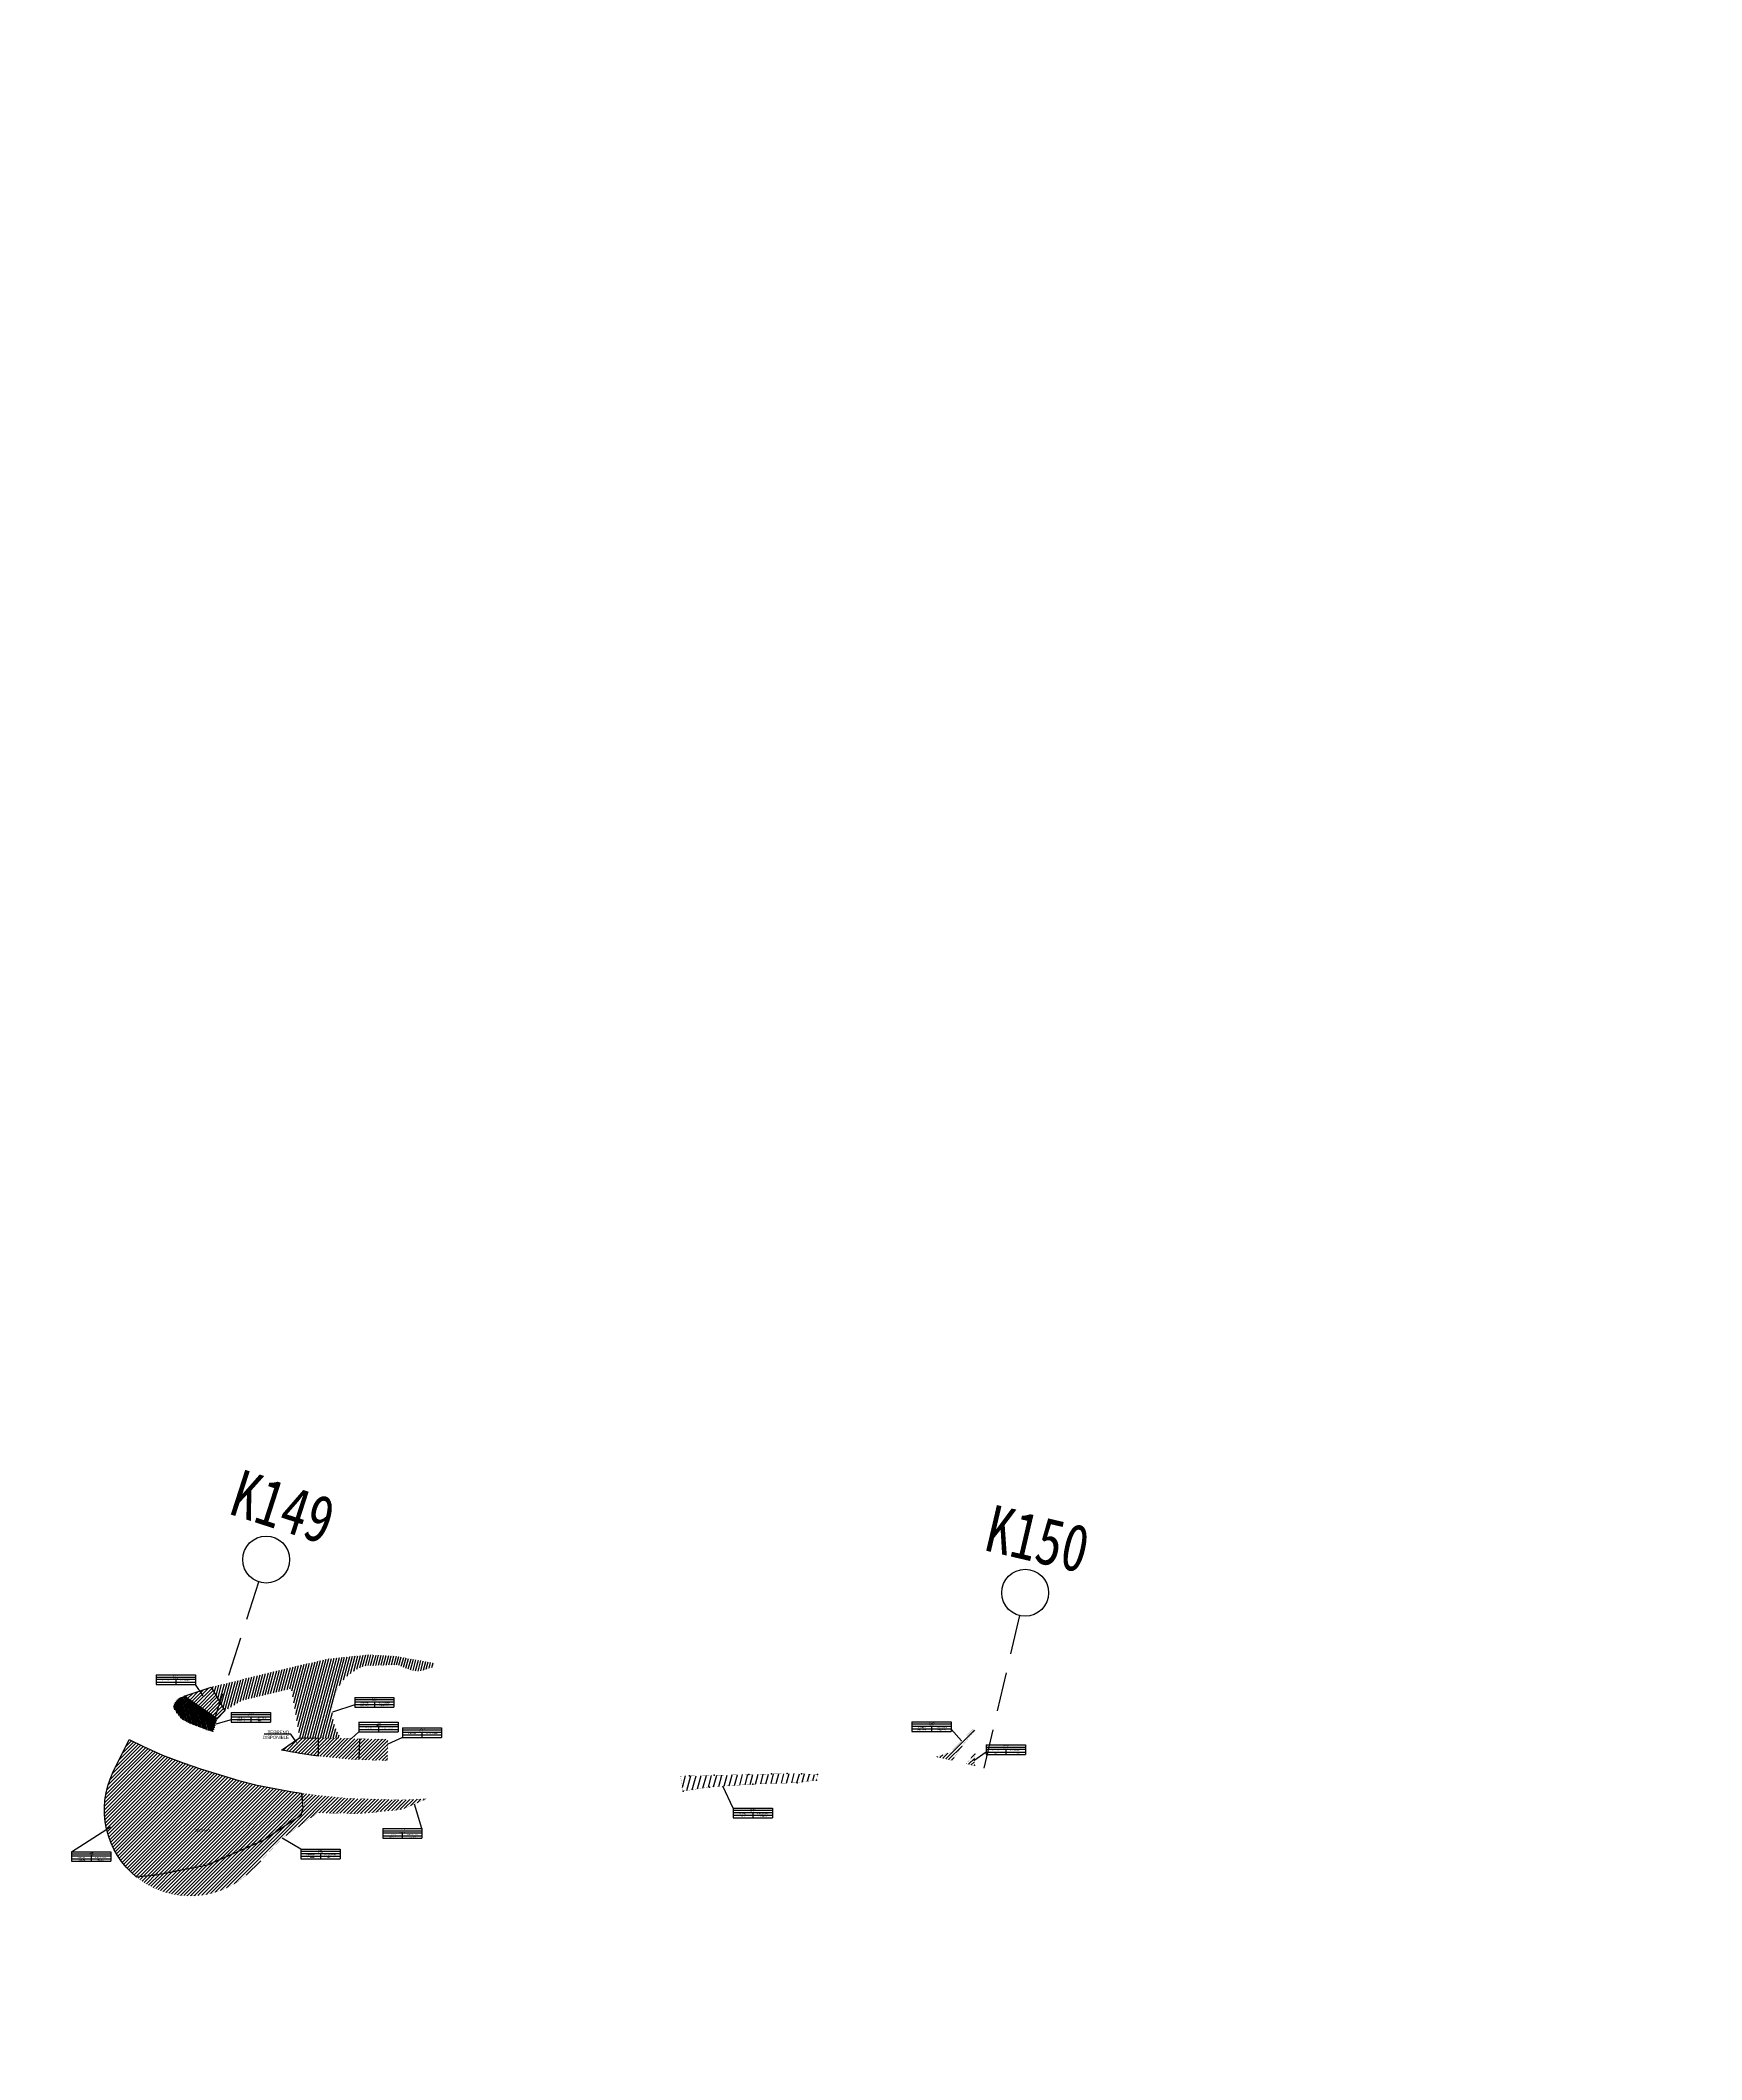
# Model space of a CAD drawing. Header units: inches. Extents: x 510447 to 606954, y 1095553 to 1134812.
# Drawn here: x 599307 to 601430, y 1103876 to 1106457 of the extents above; entities that cross this region are included whole.
import ezdxf
from ezdxf import colors
from ezdxf.entities.mleader import LeaderData, LeaderLine
from ezdxf.math import Vec2, Vec3

# ---------------------------------------------------------------- set-up
doc = ezdxf.new("R2010")
doc.units = ezdxf.units.IN
doc.header["$MEASUREMENT"] = 0
doc.linetypes.add('Kilométrica grande$1$JIS_02_2.0', pattern=[3, 2, -1])
for name, color, linetype in [('00 Revisión AGO 2021', 122, 'Continuous'), ('00 Revisión JUL 2021', 161, 'Continuous'), ('1 - AREAS_EXPROPIAR', 5, 'Continuous'), ('2021-81981', 7, 'Continuous'), ('2022-25997', 7, 'Continuous'), ('2022-46364', 7, 'Continuous'), ('7-1620287-2012', 7, 'Continuous'), ('7-2124573-2019', 7, 'Continuous'), ('7-2284317-2021', 7, 'Continuous'), ('7-2289096-2021', 7, 'Continuous'), ('7-2301772-2021', 7, 'Continuous'), ('INFORMACION', 130, 'Continuous'), ('Kilométrica grande$0$0-KM GRANDE', 220, 'Continuous')]:
    doc.layers.add(name, color=color, linetype=linetype)
doc.styles.add('ARIAL', font='Arial.ttf')
doc.styles.add('Kilométrica grande$0$哥Arial', font='Arial.ttf', dxfattribs={"width": 0.8})
doc.styles.get("Standard").update_dxf_attribs({"font": 'Arial.ttf'})
pattern_1 = [(45, (0, 0), (-2.24506403, 2.24506403), [])]

# ---------------------------------------------------------------- blocks, each defined once
blk = doc.blocks.new('*T1770')
at = {"layer": 'INFORMACION', "color": 0, "linetype": 'ByBlock', "lineweight": -2, "transparency": 16777216}
for p, q in [((0, 0), (50.2, 0)), ((0, 0), (0, -12.3)), ((50.2, 0), (50.2, -12.3)), ((0, -2.8), (50.2, -2.8)), ((0, -5.5), (50.2, -5.5)), ((0, -9.2), (50.2, -9.2)), ((0, -12.3), (50.2, -12.3)), ((25.1, -5.5), (25.1, -12.3))]:
    blk.add_line(p, q, dxfattribs=at)
at = {"layer": 'INFORMACION', "color": 0, "transparency": 16777216, "attachment_point": 5}
for s, insert, char_height, width in [('FOLIO REAL', (12.5, -7.4), 1.12, 25.057), ('2019-66', (12.5, -10.8), 1.12, 25.057), ('149D01TR', (25.1, -4.1), 1.12, 50.145), ('TRAMO 5', (25.1, -1.4), 1.12, 50.145), ('PLANO CATASTRO', (37.6, -7.4), 1.125, 25.057), ('7-2124573-2019^J', (37.6, -10.8), 1.125, 25.057)]:
    blk.add_mtext(s, dxfattribs=dict(at, insert=insert, char_height=char_height, width=width))
blk = doc.blocks.new('*T1726')
at = {"layer": 'INFORMACION', "color": 0, "linetype": 'ByBlock', "lineweight": -2, "transparency": 16777216}
for p, q in [((0, 0), (50.2, 0)), ((0, 0), (0, -12.3)), ((50.2, 0), (50.2, -12.3)), ((0, -2.8), (50.2, -2.8)), ((0, -5.5), (50.2, -5.5)), ((0, -9.2), (50.2, -9.2)), ((0, -12.3), (50.2, -12.3)), ((25.1, -5.5), (25.1, -12.3))]:
    blk.add_line(p, q, dxfattribs=at)
at = {"layer": 'INFORMACION', "color": 0, "transparency": 16777216, "attachment_point": 5}
for s, insert, char_height, width in [('TMP-149I02TR', (12.5, -10.8), 1.125, 25.057), ('EXPEDIENTE', (12.5, -7.4), 1.12, 25.057), ('TRAMO 5', (25.1, -1.4), 1.12, 50.145), ('149I02TR', (25.1, -4.1), 1.12, 50.145), ('PLANO CATASTRO', (37.6, -7.4), 1.125, 25.057), ('7-2284317-2021', (37.6, -10.8), 1.125, 25.057)]:
    blk.add_mtext(s, dxfattribs=dict(at, insert=insert, char_height=char_height, width=width))
blk = doc.blocks.new('*T1727')
at = {"layer": 'INFORMACION', "color": 0, "linetype": 'ByBlock', "lineweight": -2, "transparency": 16777216}
for p, q in [((0, 0), (50.2, 0)), ((0, 0), (0, -12.3)), ((50.2, 0), (50.2, -12.3)), ((0, -2.8), (50.2, -2.8)), ((0, -5.5), (50.2, -5.5)), ((0, -9.2), (50.2, -9.2)), ((0, -12.3), (50.2, -12.3)), ((25.1, -5.5), (25.1, -12.3))]:
    blk.add_line(p, q, dxfattribs=at)
at = {"layer": 'INFORMACION', "color": 0, "transparency": 16777216, "attachment_point": 5}
for s, insert, char_height, width in [('EXPEDIENTE', (12.5, -7.4), 1.12, 25.057), ('2022-8', (12.5, -10.8), 1.12, 25.057), ('TRAMO 5', (25.1, -1.4), 1.12, 50.145), ('149I03TR', (25.1, -4.1), 1.12, 50.145), ('PLANO CATASTRO', (37.6, -7.4), 1.125, 25.057), ('7-2289096-2021', (37.6, -10.8), 1.125, 25.057)]:
    blk.add_mtext(s, dxfattribs=dict(at, insert=insert, char_height=char_height, width=width))
blk = doc.blocks.new('*T1744')
at = {"layer": 'INFORMACION', "color": 0, "linetype": 'ByBlock', "lineweight": -2, "transparency": 16777216}
for p, q in [((0, 0), (50.2, 0)), ((0, 0), (0, -12.3)), ((50.2, 0), (50.2, -12.3)), ((0, -2.8), (50.2, -2.8)), ((0, -5.5), (50.2, -5.5)), ((0, -9.2), (50.2, -9.2)), ((0, -12.3), (50.2, -12.3)), ((25.1, -5.5), (25.1, -12.3))]:
    blk.add_line(p, q, dxfattribs=at)
at = {"layer": 'INFORMACION', "color": 0, "transparency": 16777216, "attachment_point": 5}
for s, insert, char_height, width in [('TMP-148I02IC', (12.5, -10.8), 1.125, 25.057), ('EXPEDIENTE', (12.5, -7.4), 1.12, 25.057), ('148I02IC', (25.1, -4.1), 1.12, 50.145), ('IC MOÍN', (25.1, -1.4), 1.12, 50.145), ('PLANO CATASTRO', (37.6, -7.4), 1.125, 25.057), ('7-2301772-2021', (37.6, -10.8), 1.125, 25.057)]:
    blk.add_mtext(s, dxfattribs=dict(at, insert=insert, char_height=char_height, width=width))
blk = doc.blocks.new('*T1745')
at = {"layer": 'INFORMACION', "color": 0, "linetype": 'ByBlock', "lineweight": -2, "transparency": 16777216}
for p, q in [((0, 0), (50.2, 0)), ((0, 0), (0, -12.3)), ((50.2, 0), (50.2, -12.3)), ((0, -2.8), (50.2, -2.8)), ((0, -5.5), (50.2, -5.5)), ((0, -9.2), (50.2, -9.2)), ((0, -12.3), (50.2, -12.3)), ((25.1, -5.5), (25.1, -12.3))]:
    blk.add_line(p, q, dxfattribs=at)
at = {"layer": 'INFORMACION', "color": 0, "transparency": 16777216, "attachment_point": 5}
for s, insert, char_height, width in [('TMP-148D03IC', (12.5, -10.8), 1.125, 25.057), ('EXPEDIENTE', (12.5, -7.4), 1.12, 25.057), ('148D03IC', (25.1, -4.1), 1.12, 50.145), ('IC MOÍN', (25.1, -1.4), 1.12, 50.145), ('PLANO CATASTRO', (37.6, -7.4), 1.125, 25.057), ('2022-25997', (37.6, -10.8), 1.12, 25.057)]:
    blk.add_mtext(s, dxfattribs=dict(at, insert=insert, char_height=char_height, width=width))
blk = doc.blocks.new('*T1762')
at = {"layer": 'INFORMACION', "color": 0, "linetype": 'ByBlock', "lineweight": -2, "transparency": 16777216}
for p, q in [((0, 0), (50.2, 0)), ((0, 0), (0, -12.3)), ((50.2, 0), (50.2, -12.3)), ((0, -2.8), (50.2, -2.8)), ((0, -5.5), (50.2, -5.5)), ((0, -9.2), (50.2, -9.2)), ((0, -12.3), (50.2, -12.3)), ((25.1, -5.5), (25.1, -12.3))]:
    blk.add_line(p, q, dxfattribs=at)
at = {"layer": 'INFORMACION', "color": 0, "transparency": 16777216, "attachment_point": 5}
for s, insert, char_height, width in [('TMP-148D01IC', (12.5, -10.8), 1.125, 25.057), ('EXPEDIENTE', (12.5, -7.4), 1.12, 25.057), ('148D01IC', (25.1, -4.1), 1.12, 50.145), ('IC MOÍN', (25.1, -1.4), 1.12, 50.145), ('PLANO CATASTRO', (37.6, -7.4), 1.125, 25.057), ('2021-81981', (37.6, -10.8), 1.12, 25.057)]:
    blk.add_mtext(s, dxfattribs=dict(at, insert=insert, char_height=char_height, width=width))
blk = doc.blocks.new('*T1706')
at = {"layer": 'INFORMACION', "color": 0, "linetype": 'ByBlock', "lineweight": -2, "transparency": 16777216}
for p, q in [((0, 0), (50.2, 0)), ((0, 0), (0, -12.3)), ((50.2, 0), (50.2, -12.3)), ((0, -2.8), (50.2, -2.8)), ((0, -5.5), (50.2, -5.5)), ((0, -9.2), (50.2, -9.2)), ((0, -12.3), (50.2, -12.3)), ((25.1, -5.5), (25.1, -12.3))]:
    blk.add_line(p, q, dxfattribs=at)
at = {"layer": 'INFORMACION', "color": 0, "transparency": 16777216, "attachment_point": 5}
for s, insert, char_height, width in [('TMP-148I05IC', (12.5, -10.8), 1.125, 25.057), ('EXPEDIENTE', (12.5, -7.4), 1.12, 25.057), ('148I05IC', (25.1, -4.1), 1.12, 50.145), ('IC MOÍN', (25.1, -1.4), 1.12, 50.145), ('PLANO CATASTRO', (37.6, -7.4), 1.125, 25.057), ('7-1620287-2012', (37.6, -10.8), 1.125, 25.057)]:
    blk.add_mtext(s, dxfattribs=dict(at, insert=insert, char_height=char_height, width=width))
blk = doc.blocks.new('*T1708')
at = {"layer": 'INFORMACION', "color": 0, "linetype": 'ByBlock', "lineweight": -2, "transparency": 16777216}
for p, q in [((0, 0), (50.2, 0)), ((0, 0), (0, -12.3)), ((50.2, 0), (50.2, -12.3)), ((0, -2.8), (50.2, -2.8)), ((0, -5.5), (50.2, -5.5)), ((0, -9.2), (50.2, -9.2)), ((0, -12.3), (50.2, -12.3)), ((25.1, -5.5), (25.1, -12.3))]:
    blk.add_line(p, q, dxfattribs=at)
at = {"layer": 'INFORMACION', "color": 0, "transparency": 16777216, "attachment_point": 5}
for s, insert, char_height, width in [('TMP-148D04IC', (12.5, -10.8), 1.125, 25.057), ('EXPEDIENTE', (12.5, -7.4), 1.12, 25.057), ('148D04IC', (25.1, -4.1), 1.12, 50.145), ('IC MOÍN', (25.1, -1.4), 1.12, 50.145), ('PLANO CATASTRO', (37.6, -7.4), 1.125, 25.057), ('2022-46364', (37.6, -10.8), 1.12, 25.057)]:
    blk.add_mtext(s, dxfattribs=dict(at, insert=insert, char_height=char_height, width=width))
blk = doc.blocks.new('*T1709')
at = {"layer": 'INFORMACION', "color": 0, "linetype": 'ByBlock', "lineweight": -2, "transparency": 16777216}
for p, q in [((0, 0), (50.2, 0)), ((0, 0), (0, -12.3)), ((50.2, 0), (50.2, -12.3)), ((0, -2.8), (50.2, -2.8)), ((0, -5.5), (50.2, -5.5)), ((0, -9.2), (50.2, -9.2)), ((0, -12.3), (50.2, -12.3)), ((25.1, -5.5), (25.1, -12.3))]:
    blk.add_line(p, q, dxfattribs=at)
at = {"layer": 'INFORMACION', "color": 0, "transparency": 16777216, "attachment_point": 5}
for s, insert, char_height, width in [('EXPEDIENTE', (12.5, -7.4), 1.12, 25.057), ('148I06IC', (25.1, -4.1), 1.12, 50.145), ('IC MOÍN', (25.1, -1.4), 1.12, 50.145), ('PLANO CATASTRO', (37.6, -7.4), 1.125, 25.057)]:
    blk.add_mtext(s, dxfattribs=dict(at, insert=insert, char_height=char_height, width=width))
blk = doc.blocks.new('*T1763')
at = {"layer": 'INFORMACION', "color": 0, "linetype": 'ByBlock', "lineweight": -2, "transparency": 16777216}
for p, q in [((0, 0), (50.2, 0)), ((0, 0), (0, -12.3)), ((50.2, 0), (50.2, -12.3)), ((0, -2.8), (50.2, -2.8)), ((0, -5.5), (50.2, -5.5)), ((0, -9.2), (50.2, -9.2)), ((0, -12.3), (50.2, -12.3)), ((25.1, -5.5), (25.1, -12.3))]:
    blk.add_line(p, q, dxfattribs=at)
at = {"layer": 'INFORMACION', "color": 0, "transparency": 16777216, "attachment_point": 5}
for s, insert, char_height, width in [('EXPEDIENTE', (12.5, -7.4), 1.12, 25.057), ('148I07IC', (25.1, -4.1), 1.12, 50.145), ('IC MOÍN', (25.1, -1.4), 1.12, 50.145), ('PLANO CATASTRO', (37.6, -7.4), 1.125, 25.057)]:
    blk.add_mtext(s, dxfattribs=dict(at, insert=insert, char_height=char_height, width=width))
blk = doc.blocks.new('*T1764')
at = {"layer": 'INFORMACION', "color": 0, "linetype": 'ByBlock', "lineweight": -2, "transparency": 16777216}
for p, q in [((0, 0), (50.2, 0)), ((0, 0), (0, -12.3)), ((50.2, 0), (50.2, -12.3)), ((0, -2.8), (50.2, -2.8)), ((0, -5.5), (50.2, -5.5)), ((0, -9.2), (50.2, -9.2)), ((0, -12.3), (50.2, -12.3)), ((25.1, -5.5), (25.1, -12.3))]:
    blk.add_line(p, q, dxfattribs=at)
at = {"layer": 'INFORMACION', "color": 0, "transparency": 16777216, "attachment_point": 5}
for s, insert, char_height, width in [('EXPEDIENTE', (12.5, -7.4), 1.12, 25.057), ('148I07IC', (25.1, -4.1), 1.12, 50.145), ('IC MOÍN', (25.1, -1.4), 1.12, 50.145), ('PLANO CATASTRO', (37.6, -7.4), 1.125, 25.057)]:
    blk.add_mtext(s, dxfattribs=dict(at, insert=insert, char_height=char_height, width=width))
blk = doc.blocks.new('Kilométrica grande')
at = {"color": 1}
blk.add_arc((596857, 1106340.2), 10206.1, 179.34305, 345.86959, dxfattribs=at)
at = {"layer": 'Kilométrica grande$0$0-KM GRANDE', "linetype": 'Kilométrica grande$1$JIS_02_2.0', "lineweight": -3, "ltscale": 25}
for p, q in [((599524.6, 1104296.6), (599586, 1104486.9)), ((600513.1, 1104249.1), (600558.6, 1104443.9))]:
    blk.add_line(p, q, dxfattribs=at)
at = {"layer": 'Kilométrica grande$0$0-KM GRANDE'}
for centre in [(599595.2, 1104515.5), (600565.4, 1104473.1)]:
    blk.add_circle(centre, 30, dxfattribs=at)
at = {"layer": 'Kilométrica grande$0$0-KM GRANDE', "linetype": 'Continuous', "lineweight": -3, "char_height": 60, "attachment_point": 8, "style": 'Kilométrica grande$0$哥Arial'}
for s, insert, rotation in [('{\\fSimHei|b0|i0|c134|p2;K149}', (599607.5, 1104553.5), 342.1175), ('{\\fSimHei|b0|i0|c134|p2;K150}', (600574.5, 1104512), 346.8541)]:
    blk.add_mtext(s, dxfattribs=dict(at, insert=insert, rotation=rotation))

msp = doc.modelspace()

# ---------------------------------------------------------------- hatches: boundary and pattern name
h = msp.add_hatch()
h.set_pattern_fill('ANSI31', color=256, angle=30)
h.set_pattern_definition([(75, (0, 0), (-3.0668144985, 0.821750468), [])])
edge = h.paths.add_edge_path()
edge.add_line((599779.79, 1104374.65), (599762.71, 1104381.21))
edge.add_line((599762.71, 1104381.21), (599721.67, 1104379.8))
edge.add_arc((599739.75618, 1104322.58758), 60.00309, 107.54296383, 216.39076214)
edge.add_line((599691.45433, 1104286.9884), (599637.95177, 1104287.78561))
edge.add_line((599637.95177, 1104287.78561), (599627.58, 1104350.77))
edge.add_line((599627.58, 1104350.77), (599564.33, 1104335.62))
edge.add_line((599564.33, 1104335.62), (599542.34, 1104322.16))
edge.add_line((599542.34, 1104322.16), (599524.8849, 1104352.35925))
edge.add_line((599524.8849, 1104352.35925), (599534.16, 1104354.9))
edge.add_line((599534.16, 1104354.9), (599609.03, 1104373.46))
edge.add_line((599609.03, 1104373.46), (599674.03, 1104388.8))
edge.add_line((599674.03, 1104388.8), (599726.21, 1104394))
edge.add_line((599726.21, 1104394), (599761.55, 1104392.2))
edge.add_line((599761.55, 1104392.2), (599809.2, 1104383.33))
edge.add_line((599809.2, 1104383.33), (599808.35, 1104378.16))
edge.add_line((599808.35, 1104378.16), (599796.68, 1104374.27))
edge.add_arc((599788.79446, 1104399.32641), 26.26796, 249.95290424, 287.46939017, ccw=False)
h = msp.add_hatch()
h.set_pattern_fill('ANSI31', color=256)
h.set_pattern_definition(pattern_1)
h.paths.add_polyline_path([(599542.34, 1104322.16), (599532.73, 1104311.79), (599490.49296, 1104340.76448), (599524.8849, 1104352.35925)])
h = msp.add_hatch()
h.set_pattern_fill('ANSI31', color=3)
h.set_pattern_definition(pattern_1)
edge = h.paths.add_edge_path()
edge.add_line((599614.6246, 1104272.04466), (599637.95177, 1104287.78561))
edge.add_line((599637.95177, 1104287.78561), (599661.75122, 1104287.43099))
edge.add_line((599661.75122, 1104287.43099), (599661.75122, 1104264.21788))
edge.add_arc((599755.92073, 1104977.02438), 719, 258.666611, 262.474184, ccw=False)
h = msp.add_hatch()
h.set_pattern_fill('ANSI31', color=30)
h.set_pattern_definition(pattern_1)
h.paths.add_polyline_path([(599714.22424, 1104259.81148), (599702.30698, 1104260.22569), (599661.87951, 1104264.6098), (599661.7497, 1104287.7008), (599715.00016, 1104286.4237)])
h = msp.add_hatch()
h.set_pattern_fill('ANSI31', color=30)
h.set_pattern_definition(pattern_1)
h.paths.add_polyline_path([(599750.26266, 1104258.5589), (599714.22424, 1104259.81148), (599715.00016, 1104286.4237), (599750.84962, 1104285.79002)])
at = {"layer": '2021-81981'}
h = msp.add_hatch(dxfattribs=at)
h.set_pattern_fill('ANSI31', color=30)
h.set_pattern_definition(pattern_1)
h.paths.add_polyline_path([(599399.29, 1104243.38), (599419.93, 1104285.37), (599438.26, 1104276.73), (599462.68, 1104265.71), (599489.09, 1104255.8), (599511.37, 1104248.15), (599560.43, 1104233.03), (599583.49, 1104227.02), (599628.87, 1104218.52), (599640.4, 1104216.96), (599642.01, 1104197.65), (599639.4, 1104188.5), (599591.54, 1104156.44), (599520.25, 1104124.73), (599455.14, 1104112.21), (599429.51, 1104109.78), (599422.554, 1104115.86), (599416.133, 1104122.501), (599410.291, 1104129.659), (599405.071, 1104137.281), (599400.509, 1104145.314), (599396.637, 1104153.702), (599393.482, 1104162.385), (599391.068, 1104171.302), (599389.41, 1104180.391), (599388.52, 1104189.586), (599388.405, 1104198.824), (599389.066, 1104208.038), (599390.498, 1104217.165), (599392.69, 1104226.14), (599395.628, 1104234.899)])
at = {"layer": '2022-25997'}
h = msp.add_hatch(dxfattribs=at)
h.set_pattern_fill('ANSI31', color=30)
h.set_pattern_definition(pattern_1)
h.paths.add_polyline_path([(599428.26, 1104110.79), (599458.3, 1104114.09), (599523.22, 1104127.58), (599594.03, 1104160.36), (599641.4, 1104193.13), (599643.88, 1104202.32), (599640.4, 1104216.96), (599661.59, 1104214.08), (599698.98, 1104210.31), (599767.87, 1104208.22), (599764.44, 1104195.72), (599715.9, 1104190.78), (599661.13, 1104191.77), (599615.68, 1104159.34), (599578.1, 1104119.79), (599571.508, 1104113.408), (599564.407, 1104107.598), (599556.846, 1104102.399), (599548.878, 1104097.849), (599540.559, 1104093.978), (599531.947, 1104090.815), (599523.1, 1104088.38), (599514.082, 1104086.691), (599504.954, 1104085.759), (599495.78, 1104085.592), (599486.624, 1104086.189), (599477.55, 1104087.548), (599468.62, 1104089.658), (599459.898, 1104092.504), (599451.443, 1104096.068), (599443.314, 1104100.324), (599435.569, 1104105.243)])
at = {"layer": '2022-46364'}
h = msp.add_hatch(dxfattribs=at)
h.set_pattern_fill('ANSI31', color=256)
h.set_pattern_definition(pattern_1)
h.paths.add_polyline_path([(599767.87, 1104208.22), (599799.54, 1104209.69), (599769.66, 1104196.25), (599764.44, 1104195.72)])
at = {"layer": '7-1620287-2012'}
h = msp.add_hatch(dxfattribs=at)
h.set_pattern_fill('ANSI31', color=30, scale=0.5, angle=60)
h.set_pattern_definition([(105, (0.1752, -0.0603), (-1.5334072492, -0.410875234), [])])
h.paths.add_polyline_path([(599519.71362, 1104297.67465), (599498.0602, 1104305.80645), (599487.2617, 1104311.4838), (599480.76806, 1104319.47897), (599477.59522, 1104325.12906), (599477.14858, 1104327.599), (599477.31014, 1104329.59246), (599479.09222, 1104333.1512), (599481.79441, 1104336.47032), (599485.57951, 1104339.18852), (599490.49296, 1104340.76448), (599532.73, 1104311.79), (599527.64392, 1104295.22315)])
at = {"layer": '7-2124573-2019'}
h = msp.add_hatch(dxfattribs=at)
h.set_pattern_fill('ANSI31', color=2, scale=2, angle=30)
h.set_pattern_definition([(75, (0, 0), (-6.133628997, 1.643500936), [])])
h.paths.add_polyline_path([(600124.71, 1104238.74), (600136.36, 1104239.05), (600168.05, 1104239.78), (600212.15, 1104240.81), (600241.3, 1104241.49), (600261.21, 1104241.93), (600279.45, 1104241.83), (600300.07, 1104240.69), (600298.59, 1104233.67), (600273.99, 1104230.25), (600217.32, 1104228.46), (600161.83, 1104224.73), (600128.26, 1104219.65)])
at = {"layer": '7-2284317-2021'}
h = msp.add_hatch(dxfattribs=at)
h.set_pattern_fill('ANSI31', color=2)
h.set_pattern_definition(pattern_1)
h.paths.add_polyline_path([(600501.57, 1104297.42), (600491.24, 1104285.56), (600483.72, 1104275.77), (600472.03, 1104258.72), (600451.93, 1104263.41), (600469.77, 1104268.98), (600498.44, 1104298.32)])
at = {"layer": '7-2289096-2021'}
h = msp.add_hatch(dxfattribs=at)
h.set_pattern_fill('ANSI31', color=2)
h.set_pattern_definition(pattern_1)
h.paths.add_polyline_path([(600501.54, 1104251.82), (600499.89, 1104258.24), (600501.79, 1104268), (600490.03, 1104254.51)])

# ---------------------------------------------------------------- linework, layer by layer
msp.add_lwpolyline([(599542.34, 1104322.16), (599532.73, 1104311.79), (599490.49296, 1104340.76448), (599524.8849, 1104352.35925)], close=True)
at = {"color": 3}
msp.add_lwpolyline([(599614.6246, 1104272.04466), (599637.95177, 1104287.78561), (599661.75122, 1104287.43099), (599661.75122, 1104264.21788, -0.0166152)], format="xyb", close=True, dxfattribs=at)
at = {"const_width": 0.2}
msp.add_lwpolyline([(599638.42901, 1104287.78391), (599691.45433, 1104286.9884)], dxfattribs=at)
at = {"color": 30, "const_width": 0.2, "flags": 128}
msp.add_lwpolyline([(599714.22424, 1104259.81148), (599702.30698, 1104260.22569), (599661.87951, 1104264.6098), (599661.7497, 1104287.7008), (599715.00016, 1104286.4237), (599714.22424, 1104259.81148)], dxfattribs=at)
msp.add_lwpolyline([(599750.26266, 1104258.5589), (599714.22424, 1104259.81148), (599715.00016, 1104286.4237), (599750.84962, 1104285.79002)], close=True, dxfattribs=at)
at = {"layer": '1 - AREAS_EXPROPIAR', "color": 30}
msp.add_line((599714.22424, 1104259.81148), (599715.00016, 1104286.4237), dxfattribs=at)
at = {"layer": '2021-81981', "color": 30}
msp.add_lwpolyline([(599399.29, 1104243.38), (599419.93, 1104285.37), (599438.26, 1104276.73), (599462.68, 1104265.71), (599489.09, 1104255.8), (599511.37, 1104248.15), (599560.43, 1104233.03), (599583.49, 1104227.02), (599628.87, 1104218.52), (599640.4, 1104216.96), (599642.01, 1104197.65), (599639.4, 1104188.5), (599591.54, 1104156.44), (599520.25, 1104124.73), (599455.14, 1104112.21), (599429.51, 1104109.78), (599422.554, 1104115.86), (599416.133, 1104122.501), (599410.291, 1104129.659), (599405.071, 1104137.281), (599400.509, 1104145.314), (599396.637, 1104153.702), (599393.482, 1104162.385), (599391.068, 1104171.302), (599389.41, 1104180.391), (599388.52, 1104189.586), (599388.405, 1104198.824), (599389.066, 1104208.038), (599390.498, 1104217.165), (599392.69, 1104226.14), (599395.628, 1104234.899), (599399.29, 1104243.38)], dxfattribs=at)
at = {"layer": '2022-25997', "color": 30, "const_width": 0.2}
msp.add_lwpolyline([(599428.26, 1104110.79), (599458.3, 1104114.09), (599523.22, 1104127.58), (599594.03, 1104160.36), (599641.4, 1104193.13), (599643.88, 1104202.32), (599640.4, 1104216.96), (599661.59, 1104214.08), (599698.98, 1104210.31), (599767.87, 1104208.22), (599764.44, 1104195.72), (599715.9, 1104190.78), (599661.13, 1104191.77), (599615.68, 1104159.34), (599578.1, 1104119.79), (599571.508, 1104113.408), (599564.407, 1104107.598), (599556.846, 1104102.399), (599548.878, 1104097.849), (599540.559, 1104093.978), (599531.947, 1104090.815), (599523.1, 1104088.38), (599514.082, 1104086.691), (599504.954, 1104085.759), (599495.78, 1104085.592), (599486.624, 1104086.189), (599477.55, 1104087.548), (599468.62, 1104089.658), (599459.898, 1104092.504), (599451.443, 1104096.068), (599443.314, 1104100.324), (599435.569, 1104105.243), (599428.26, 1104110.79)], dxfattribs=at)
at = {"layer": '2022-46364', "const_width": 0.2}
msp.add_lwpolyline([(599767.87, 1104208.22), (599799.54, 1104209.69), (599769.66, 1104196.25), (599764.44, 1104195.72), (599767.87, 1104208.22)], dxfattribs=at)
at = {"layer": '7-1620287-2012', "color": 30, "const_width": 0.2}
msp.add_lwpolyline([(599519.71362, 1104297.67465), (599498.0602, 1104305.80645), (599487.2617, 1104311.4838), (599480.76806, 1104319.47897), (599477.59522, 1104325.12906), (599477.14858, 1104327.599), (599477.31014, 1104329.59246), (599479.09222, 1104333.1512), (599481.79441, 1104336.47032), (599485.57951, 1104339.18852), (599490.49296, 1104340.76448), (599532.73, 1104311.79), (599527.64392, 1104295.22315)], close=True, dxfattribs=at)
at = {"layer": '7-2124573-2019', "color": 2, "const_width": 0.2}
msp.add_lwpolyline([(600124.71, 1104238.74), (600136.36, 1104239.05), (600168.05, 1104239.78), (600212.15, 1104240.81), (600241.3, 1104241.49), (600261.21, 1104241.93), (600279.45, 1104241.83), (600300.07, 1104240.69), (600298.59, 1104233.67), (600273.99, 1104230.25), (600217.32, 1104228.46), (600161.83, 1104224.73), (600128.26, 1104219.65)], close=True, dxfattribs=at)
at = {"layer": '7-2124573-2019'}
for p in [(600136.36, 1104239.05), (600168.05, 1104239.78), (600212.15, 1104240.81), (600241.3, 1104241.49), (600261.21, 1104241.93), (600279.45, 1104241.83), (600300.07, 1104240.69), (600128.26, 1104219.65), (600161.83, 1104224.73), (600217.32, 1104228.46), (600273.99, 1104230.25), (600298.59, 1104233.67)]:
    msp.add_point(p, dxfattribs=at)
at = {"layer": '7-2284317-2021', "color": 2, "const_width": 0.2, "flags": 128}
msp.add_lwpolyline([(600501.57, 1104297.42), (600491.24, 1104285.56), (600483.72, 1104275.77), (600472.03, 1104258.72), (600451.93, 1104263.41), (600469.77, 1104268.98), (600498.44, 1104298.32), (600501.57, 1104297.42)], dxfattribs=at)
at = {"layer": '7-2289096-2021', "color": 2, "const_width": 0.2, "flags": 128}
msp.add_lwpolyline([(600501.54, 1104251.82), (600499.89, 1104258.24), (600501.79, 1104268), (600490.03, 1104254.51), (600501.54, 1104251.82)], dxfattribs=at)
at = {"layer": '7-2301772-2021', "color": 0, "const_width": 0.05, "flags": 128}
msp.add_lwpolyline([(599779.79, 1104374.65), (599762.71, 1104381.21), (599721.67, 1104379.8, 0.5141938649), (599691.45433, 1104286.9884), (599637.95177, 1104287.78561), (599627.58, 1104350.77), (599564.33, 1104335.62), (599542.34, 1104322.16), (599524.8849, 1104352.35925), (599534.16, 1104354.9), (599609.03, 1104373.46), (599674.03, 1104388.8), (599726.21, 1104394), (599761.55, 1104392.2), (599809.2, 1104383.33), (599808.35, 1104378.16), (599796.68, 1104374.27, -0.1651745633)], format="xyb", close=True, dxfattribs=at)
at = {"layer": 'INFORMACION'}
for points in [[(599504.6537, 1104355.81567), (599514.05931, 1104341.32383)], [(599708.37725, 1104329.79211), (599679.79568, 1104320.46647)], [(599713.68287, 1104295.28909), (599704.1177, 1104286.68469)], [(600470.80621, 1104298.66747), (600484.105, 1104283.65)], [(599769.2695, 1104288.30214), (599750.7183, 1104279.69774)], [(600515.39624, 1104269.20286), (600499.89, 1104258.24)], [(600192.20945, 1104197.90993), (600178.85979, 1104225.87473)], [(599794.30028, 1104171.68334), (599784.6, 1104202.97)], [(599346.40819, 1104142.17415), (599396.12679, 1104173.87043)], [(599639.49666, 1104145.50686), (599615.67527, 1104159.33867)]]:
    msp.add_lwpolyline(points, dxfattribs=at)
at = {"layer": 'INFORMACION', "color": 4}
msp.add_lwpolyline([(599550.63428, 1104310.66983), (599530.70575, 1104305.19643)], dxfattribs=at)

# ---------------------------------------------------------------- block references
for name, p in [('Kilométrica grande', (0, 0)), ('*T1764', (599454.47872, 1104368.09567)), ('*T1706', (599550.63428, 1104320.19983)), ('*T1744', (599708.37725, 1104339.32211)), ('*T1709', (599713.68287, 1104307.56909)), ('*T1763', (599769.2695, 1104300.58214)), ('*T1726', (600420.63123, 1104308.19747)), ('*T1727', (600515.39624, 1104278.73286)), ('*T1770', (600192.20945, 1104197.90993)), ('*T1708', (599744.1253, 1104171.68334)), ('*T1762', (599346.40819, 1104142.17415)), ('*T1745', (599639.49666, 1104145.50686))]:
    msp.add_blockref(name, p)

# ---------------------------------------------------------------- texts
at = {"layer": '00 Revisión JUL 2021', "style": 'ARIAL'}
msp.add_text('MOIN-1', height=4, dxfattribs=at).set_placement((599504.59796, 1104167.35278))

# ---------------------------------------------------------------- leaders
at = {"layer": '00 Revisión AGO 2021', "color": 3}
ml = msp.add_multileader_mtext('Standard', dxfattribs=at)
ml.set_content('TERRENO\\PDISPONIBLE', color=3, style='ARIAL')
ml.set_leader_properties()
ml.build(insert=Vec2(0, 0))
ml.multileader.update_dxf_attribs({"text_right_attachment_type": 6, "dogleg_length": 0.36})
ctx = ml.context
ctx.base_point, ctx.plane_origin = Vec3(599589.65069, 1104294.91754), Vec3(599575.81431, 1104286.06781)
ctx.right_attachment, ctx.text_align_type = 6, 2
notes = []
notes.append((ctx, [(1, (1, 1, 0), (599626.81833, 1104292.15164), (-1, 0), 0.36, [(0, [(599635.75892, 1104279.49059)], 0, [])])]))
ctx.mtext.insert, ctx.mtext.alignment, ctx.mtext.flow_direction = Vec3(599624.45833, 1104296.95164), 3, 5
for ctx, leaders in notes:
    for number, flags, end, landing, length, lines in leaders:
        leader = LeaderData()
        leader.index, (leader.has_last_leader_line, leader.has_dogleg_vector, leader.attachment_direction) = number, flags
        leader.last_leader_point, leader.dogleg_vector, leader.dogleg_length = Vec3(end), Vec3(landing), length
        for number, points, colour, breaks in lines:
            line = LeaderLine()
            line.index, line.vertices, line.color, line.breaks = number, Vec3.list(points), colors.encode_raw_color(colour), breaks
            leader.lines.append(line)
        ctx.leaders.append(leader)

doc.saveas('drawing.dxf')
